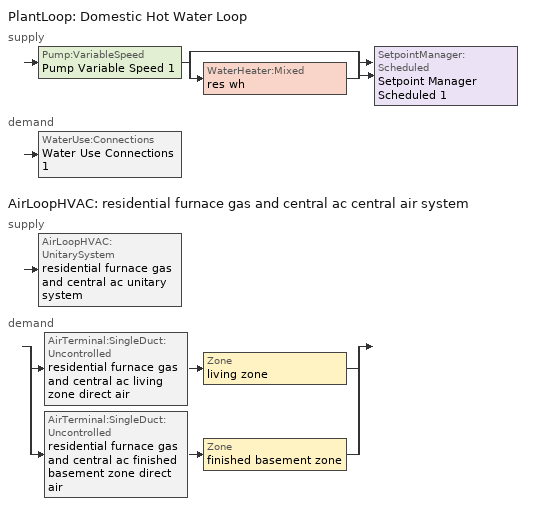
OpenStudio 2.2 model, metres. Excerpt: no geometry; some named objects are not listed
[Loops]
PlantLoop 'Domestic Hot Water Loop'
 supply: Pump:VariableSpeed 'Pump Variable Speed 1' > split
  | bypass
  | WaterHeater:Mixed 'res wh'
  join > SetpointManager:Scheduled 'Setpoint Manager Scheduled 1'
 demand: WaterUse:Connections 'Water Use Connections 1'
AirLoopHVAC 'residential furnace gas and central ac central air system'
 supply: AirLoopHVAC:UnitarySystem 'residential furnace gas and central ac unitary system'
 demand: split
  | AirTerminal:SingleDuct:Uncontrolled 'residential furnace gas and central ac living zone direct air' > Zone 'living zone'
  | AirTerminal:SingleDuct:Uncontrolled 'residential furnace gas and central ac finished basement zone direct air' > Zone 'finished basement zone'
[Sizing:Zone] Zone Cooling Design Supply Air Temperature Input Method=SupplyAirTemperature; Zone Cooling Design Supply Air Temperature {C}=14; Zone Cooling Design Supply Air Temperature Difference {deltaC}=11.11; Zone Heating Design Supply Air Temperature Input Method=SupplyAirTemperature; Zone Heating Design Supply Air Temperature {C}=40; Zone Heating Design Supply Air Temperature Difference {deltaC}=11.11; Zone Cooling Design Supply Air Humidity Ratio {kg-H2O/kg-air}=0.0085; Zone Heating Design Supply Air Humidity Ratio {kg-H2O/kg-air}=0.008; Cooling Design Air Flow Method=DesignDay; Heating Design Air Flow Method=DesignDay; Account for Dedicated Outdoor Air System=No; Dedicated Outdoor Air System Control Strategy=NeutralSupplyAir; Dedicated Outdoor Air Low Setpoint Temperature for Design {C}=autosize; Dedicated Outdoor Air High Setpoint Temperature for Design {C}=autosize
unfinished attic zone; living zone; finished basement zone; res ds_u 1 ret air zone
[Zone equipment]
living zone: residential furnace gas and central ac living zone direct air
finished basement zone: residential furnace gas and central ac finished basement zone direct air
[PlantLoop]
Domestic Hot Water Loop: Glycol Concentration=0; Maximum Loop Flow Rate {m3/s}=0.01; Plant Loop Volume {m3}=0.003; Load Distribution Scheme=Optimal
[Sizing:Plant]
Domestic Hot Water Loop: Loop Type=Heating; Design Loop Exit Temperature {C}=52.6667; Loop Design Temperature Difference {deltaC}=5.55556; Sizing Option=NonCoincident; Zone Timesteps in Averaging Window=1; Coincident Sizing Factor Mode=None
[Pump:VariableSpeed]
Pump Variable Speed 1: Rated Flow Rate {m3/s}=0.01; Rated Pump Head {Pa}=1; Rated Power Consumption {W}=0; Motor Efficiency=1; Fraction of Motor Inefficiencies to Fluid Stream=0; Coefficient 1 of the Part Load Performance Curve=0; Coefficient 2 of the Part Load Performance Curve=1; Coefficient 3 of the Part Load Performance Curve=0; Coefficient 4 of the Part Load Performance Curve=0; Pump Control Type=Intermittent
[SetpointManager:Scheduled]
Setpoint Manager Scheduled 1: Control Variable=Temperature; Schedule=dhw temp
[WaterHeater:Mixed]
res wh: Tank Volume {m3}=0.27255; Setpoint Temperature Schedule=WH Setpoint Temp; Deadband Temperature Difference {deltaC}=2; Maximum Temperature Limit {C}=99; Heater Control Type=Cycle; Heater Maximum Capacity {W}=4499.81; Heater Minimum Capacity {W}=0; Heater Fuel Type=Electricity; Heater Thermal Efficiency=1; Off Cycle Parasitic Fuel Consumption Rate {W}=0; Off Cycle Parasitic Fuel Type=Electricity; Off Cycle Parasitic Heat Fraction to Tank=0; On Cycle Parasitic Fuel Consumption Rate {W}=0; On Cycle Parasitic Fuel Type=Electricity; On Cycle Parasitic Heat Fraction to Tank=0; Ambient Temperature Indicator=ThermalZone; Ambient Temperature Thermal Zone=finished basement zone; Off Cycle Loss Coefficient to Ambient Temperature {W/K}=0.704265; Off Cycle Loss Fraction to Thermal Zone=1; On Cycle Loss Coefficient to Ambient Temperature {W/K}=0.704265; On Cycle Loss Fraction to Thermal Zone=1; Use Side Effectiveness=1; Source Side Effectiveness=1; Use Side Design Flow Rate {m3/s}=autosize; Source Side Design Flow Rate {m3/s}=autosize; Indirect Water Heating Recovery Time {hr}=1.5
[Coil:Cooling:DX:MultiSpeed]
residential central ac cooling coil: Availability Schedule=residential cooling season; Condenser Type=AirCooled; Apply Part Load Fraction to Speeds Greater than 1=No; Apply Latent Degradation to Speeds Greater than 1=No; Crankcase Heater Capacity {W}=0; Maximum Outdoor Dry-Bulb Temperature for Crankcase Heater Operation {C}=12.7778; Basin Heater Capacity {W/K}=0; Basin Heater Setpoint Temperature {C}=2; Fuel Type=Electricity; Stage 3=Coil Cooling DX Multi Speed Stage Data 3; Stage 4=Coil Cooling DX Multi Speed Stage Data 4
[Coil:Cooling:DX:MultiSpeed:StageData] Rated Evaporator Fan Power Per Volume Flow Rate {W/(m3/s)}=773.3; Nominal Time for Condensate Removal to Begin {s}=1000; Ratio of Initial Moisture Evaporation Rate and Steady State Latent Capacity=1.5; Maximum Cycling Rate {cycles/hr}=3; Latent Capacity Time Constant {s}=45; Rated Waste Heat Fraction of Power Input=0.2; Waste Heat Function of Temperature Curve=ConstantBiquadratic; Evaporative Condenser Effectiveness=0.9; Evaporative Condenser Air Flow Rate {m3/s}=autosize; Rated Evaporative Condenser Pump Power Consumption {W}=autosize
Name | Gross Rated Total Cooling Capacity {W} | Gross Rated Sensible Heat Ratio | Gross Rated Cooling COP {W/W} | Rated Air Flow Rate {m3/s} | Total Cooling Capacity Function of Temperature Curve | Total Cooling Capacity Function of Flow Fraction Curve | Energy Input Ratio Function of Temperature Curve | Energy Input Ratio Function of Flow Fraction Curve | Part Load Fraction Correlation Curve
Coil Cooling DX Multi Speed Stage Data 3 | 10128.5 | 0.714817 | 4.27165 | 0.576667 | Cool-Cap-fT1 | Cool-Cap-fFF1 | Cool-EIR-fT1 | Cool-EIR-fFF1 | Cool-PLF-fPLR1
Coil Cooling DX Multi Speed Stage Data 4 | 14067.4 | 0.733765 | 3.96731 | 0.670543 | Cool-Cap-fT2 | Cool-Cap-fFF2 | Cool-EIR-fT2 | Cool-EIR-fFF2 | Cool-PLF-fPLR2
[UnitarySystemPerformance:Multispeed]
Unitary System Performance Multispeed 2: Single Mode Operation=No; Heating Speed Supply Air Flow Ratio 1=autosize; Cooling Speed Supply Air Flow Ratio 1=0.86; Heating Speed Supply Air Flow Ratio 2=autosize; Cooling Speed Supply Air Flow Ratio 2=1
[Coil:Heating:Gas]
residential furnace gas heating coil: Availability Schedule=residential heating season; Gas Burner Efficiency=0.92; Nominal Capacity {W}=18756.5; Parasitic Electric Load {W}=0; Parasitic Gas Load {W}=0; Fuel Type=NaturalGas
[Fan:OnOff]
residential furnace gas and central ac supply fan: Availability Schedule=Always On Discrete; Fan Efficiency=0.117562; Pressure Rise {Pa}=124.55; Maximum Flow Rate {m3/s}=0.666913; Motor Efficiency=1; Motor In Airstream Fraction=1; Fan Power Ratio Function of Speed Ratio Curve=Fan On Off Power Curve; Fan Efficiency Ratio Function of Speed Ratio Curve=Fan On Off Efficiency Curve
[AirLoopHVAC:UnitarySystem]
residential furnace gas and central ac unitary system: Control Type=Load; Controlling Zone or Thermostat Location=living zone; Dehumidification Control Type=None; Availability Schedule=Always On Discrete; Supply Fan=residential furnace gas and central ac supply fan; Fan Placement=BlowThrough; Supply Air Fan Operating Mode Schedule=Always Off Discrete; Heating Coil=residential furnace gas heating coil; DX Heating Coil Sizing Ratio=1; Cooling Coil=residential central ac cooling coil; Use DOAS DX Cooling Coil=No; DOAS DX Cooling Coil Leaving Minimum Air Temperature {C}=2; Latent Load Control=SensibleOnlyLoadControl; Supply Air Flow Rate Method During Cooling Operation=SupplyAirFlowRate; Supply Air Flow Rate During Cooling Operation {m3/s}=0.336182; Supply Air Flow Rate Method During Heating Operation=SupplyAirFlowRate; Supply Air Flow Rate During Heating Operation {m3/s}=0.666908; Supply Air Flow Rate When No Cooling or Heating is Required {m3/s}=0; Maximum Supply Air Temperature {C}=48.8889; Maximum Outdoor Dry-Bulb Temperature for Supplemental Heater Operation {C}=21; Maximum Cycling Rate {cycles/hr}=2.5; Heat Pump Time Constant {s}=60; Fraction of On-Cycle Power Use=0.01; Heat Pump Fan Delay Time {s}=60; Ancilliary On-Cycle Electric Power {W}=0; Ancilliary Off-Cycle Electric Power {W}=0; Design Specification Multispeed Object=Unitary System Performance Multispeed 2
[AirLoopHVAC]
residential furnace gas and central ac central air system: Availability Schedule=Always On Discrete; Design Supply Air Flow Rate {m3/s}=0.666908
[Sizing:System]
residential furnace gas and central ac central air system: Type of Load to Size On=Sensible; Design Outdoor Air Flow Rate {m3/s}=Autosize; Minimum System Air Flow Ratio=0.3; Preheat Design Temperature {C}=7; Preheat Design Humidity Ratio {kg-H2O/kg-Air}=0.008; Precool Design Temperature {C}=12.8; Precool Design Humidity Ratio {kg-H2O/kg-Air}=0.008; Central Cooling Design Supply Air Temperature {C}=12.8; Central Heating Design Supply Air Temperature {C}=16.7; Sizing Option=NonCoincident; 100% Outdoor Air in Cooling=Yes; 100% Outdoor Air in Heating=Yes; Central Cooling Design Supply Air Humidity Ratio {kg-H2O/kg-Air}=0.0085; Central Heating Design Supply Air Humidity Ratio {kg-H2O/kg-Air}=0.008; Cooling Design Air Flow Method=DesignDay; Cooling Design Air Flow Rate {m3/s}=0; Heating Design Air Flow Method=DesignDay; Heating Design Air Flow Rate {m3/s}=0; System Outdoor Air Method=ZoneSum; Zone Maximum Outdoor Air Fraction=1; Cooling Supply Air Flow Rate Per Floor Area {m3/s-m2}=0.00996765; Cooling Fraction of Autosized Cooling Supply Air Flow Rate=1; Cooling Supply Air Flow Rate Per Unit Cooling Capacity {m3/s-W}=3.94755e-05; Heating Supply Air Flow Rate Per Floor Area {m3/s-m2}=0.00996765; Heating Fraction of Autosized Heating Supply Air Flow Rate=1; Heating Fraction of Autosized Cooling Supply Air Flow Rate=1; Heating Supply Air Flow Rate Per Unit Heating Capacity {m3/s-W}=3.15882e-05; Cooling Design Capacity Method=CoolingDesignCapacity; Cooling Design Capacity {W}=autosize; Cooling Design Capacity Per Floor Area {W/m2}=234.7; Fraction of Autosized Cooling Design Capacity=1; Heating Design Capacity Method=HeatingDesignCapacity; Heating Design Capacity {W}=autosize; Heating Design Capacity Per Floor Area {W/m2}=157; Fraction of Autosized Heating Design Capacity=1; Central Cooling Capacity Control Method=OnOff
[AirTerminal:SingleDuct:Uncontrolled] Availability Schedule=Always On Discrete
Name | Maximum Air Flow Rate {m3/s}
residential furnace gas and central ac living zone direct air | 0.624938
residential furnace gas and central ac finished basement zone direct air | 0.0419697
[ElectricEquipment:Definition] Design Level Calculation Method=EquipmentLevel
Name | Design Level {W} | Fraction Latent | Fraction Radiant | Fraction Lost
residential clothes washer | 7634.91 | 0 | 0.48 | 0.2
residential dishwasher | 8535.51 | 0.15 | 0.36 | 0.25
res infil_u 1 house exh fan load equip; res infil_u 1 range hood fan load equip; res infil_u 1 bath exh fan load equip | 0 | 0 | 0 | 1
[EnergyManagementSystem:Sensor]
Name | Output Variable or Output Meter Index Key | Output Variable or Output Meter
residential_ceiling_fan_sched_val_sensor | residential ceiling fan schedule | Schedule Value
residential_ceiling_fan_tin_sensor; res_af_u_1_tin_s | living zone | Zone Mean Air Temperature
res_af_u_1_tt_s | living zone | Zone Outdoor Air Drybulb Temperature
res_nv_u_1_pb_s |  | Site Outdoor Air Barometric Pressure
res_nv_u_1_phiin_s | living zone | Zone Air Relative Humidity
res_nv_u_1_wt_s |  | Site Outdoor Air Humidity Ratio
res_af_u_1_vw_s |  | Site Wind Speed
res_infil_u_1_wh_sch_s | Always On Discrete | Schedule Value
res_infil_u_1_range_sch_s | res infil_u 1 range hood schedule | Schedule Value
res_infil_u_1_bath_sch_s | res infil_u 1 bath exhaust schedule | Schedule Value
res_infil_u_1_clothes_dryer_sch_s | res infil_u 1 clothes dryer exhaust schedule | Schedule Value
res_nv_u_1_nva_s | res nv_u 1 avail schedule | Schedule Value
res_nv_u_1_sp_s | res nv_u 1 temp schedule | Schedule Value
res_ds_u_1_ah_mfr_s | Node 17 | System Node Mass Flow Rate
res_ds_u_1_fan_rtf_s | residential furnace gas and central ac supply fan | Fan Runtime Fraction
res_ds_u_1_ah_vfr_s | Node 17 | System Node Current Density Volume Flow Rate
res_ds_u_1_ah_tt_s | Node 17 | System Node Temperature
res_ds_u_1_ret_air_t_s | Node 20 | System Node Temperature
res_ds_u_1_ah_wt_s | Node 17 | System Node Humidity Ratio
res_ds_u_1_ret_air_w_s | Node 20 | System Node Humidity Ratio
res_ds_u_1_ah_t_s | finished basement zone | Zone Air Temperature
res_ds_u_1_ah_w_s | finished basement zone | Zone Mean Air Humidity Ratio
[EnergyManagementSystem:Actuator]
Name | Actuated Component | Actuated Component Type | Actuated Component Control Type
residential_ceiling_fan_sched_override | residential ceiling fan master | Schedule:Constant | Schedule Value
res_infil_u_1_flow_act | res infil_u 1 flow | Zone Infiltration | Air Exchange Flow Rate
res_nv_u_1_flow_act | res nv_u 1 flow | Zone Infiltration | Air Exchange Flow Rate
res_infil_u_1_house_exh_fan_load_equip_act | res infil_u 1 house exh fan load equip | ElectricEquipment | Electric Power Level
res_infil_u_1_range_hood_fan_load_equip_act | res infil_u 1 range hood fan load equip | ElectricEquipment | Electric Power Level
res_infil_u_1_bath_exh_fan_load_equip_act | res infil_u 1 bath exh fan load equip | ElectricEquipment | Electric Power Level
res_ds_u_1_sup_s_lk_to_lv_equip_act | res_ds_u_1_sup_s_lk_to_lv equip | OtherEquipment | Power Level
res_ds_u_1_sup_lat_lk_to_lv_equip_act | res_ds_u_1_sup_lat_lk_to_lv equip | OtherEquipment | Power Level
res_ds_u_1_sup_d_cn_to_lv_equip_act | res_ds_u_1_sup_d_cn_to_lv equip | OtherEquipment | Power Level
res_ds_u_1_sup_d_cn_to_ah_equip_act | res_ds_u_1_sup_d_cn_to_ah equip | OtherEquipment | Power Level
res_ds_u_1_ret_d_cn_to_pl_equip_act | res_ds_u_1_ret_d_cn_to_pl equip | OtherEquipment | Power Level
res_ds_u_1_ret_d_cn_to_ah_equip_act | res_ds_u_1_ret_d_cn_to_ah equip | OtherEquipment | Power Level
res_ds_u_1_sup_s_lk_to_ah_equip_act | res_ds_u_1_sup_s_lk_to_ah equip | OtherEquipment | Power Level
res_ds_u_1_sup_lat_lk_to_ah_equip_act | res_ds_u_1_sup_lat_lk_to_ah equip | OtherEquipment | Power Level
res_ds_u_1_ret_s_lk_equip_act | res_ds_u_1_ret_s_lk equip | OtherEquipment | Power Level
res_ds_u_1_ret_lat_lk_equip_act | res_ds_u_1_ret_lat_lk equip | OtherEquipment | Power Level
res_ds_u_1_ah_to_liv_mix_act | res_ds_u_1_ah_to_liv mix | ZoneMixing | Air Exchange Flow Rate
res_ds_u_1_liv_to_ah_mix_act | res_ds_u_1_liv_to_ah mix | ZoneMixing | Air Exchange Flow Rate
[EnergyManagementSystem:Program]
residential_ceiling_fan_schedule_program: If residential_ceiling_fan_sched_val_sensor == 0; Set residential_ceiling_fan_sched_override = 0; ElseIf residential_ceiling_fan_tin_sensor < 25.5; Set residential_ceiling_fan_sched_override = 0; Else; Set residential_ceiling_fan_sched_override = 1; EndIf
res_infil_u_1_program: Set p_m = 0.14; Set p_s = 0.22; Set s_m = 270; Set s_s = 370; Set z_m = 9.99744; Set z_s = 5.499999999999999; Set f_t = (((s_m/z_m)^p_m)*((z_s/s_s)^p_s)); Set u_1_VwindL = (f_t*res_af_u_1_vw_s); Set Tdiff = res_af_u_1_tin_s-res_af_u_1_tt_s; Set dT = @Abs Tdiff; Set c = 0.0; Set Cs = 0.0812; Set Cw = 0.1406; Set n = 0.67; Set sft = (f_t*0.9); Set temp1 = ((c*Cw)*((sft*res_af_u_1_vw_s)^(2*n)))^2; Set Qn = (((c*Cs*(dT^n))^2)+temp1)^0.5; Set Tdiff = res_af_u_1_tin_s-res_af_u_1_tt_s; Set dT = @Abs Tdiff; Set QWHV = res_infil_u_1_wh_sch_s*0.0; Set Qrange = res_infil_u_1_range_sch_s*0.0472; Set Qdryer = res_infil_u_1_clothes_dryer_sch_s*0.0; Set Qbath = res_infil_u_1_bath_sch_s*0.0944; Set QhpwhOut = 0; Set QhpwhIn = 0; Set QductsOut = res_ds_u_1_lk_exh_fan_equiv; Set QductsIn = res_ds_u_1_lk_sup_fan_equiv; Set Qout = Qrange+Qbath+Qdryer+QhpwhOut+QductsOut; Set Qin = QWHV+QhpwhIn+QductsIn; Set Qu = @Abs (Qout- Qin); Set Qb = (@Min Qout Qin); Set faneff_wh = 1; Set res_infil_u_1_house_exh_fan_load_equip_act = (QWHV*300)/faneff_wh; Set faneff_sp = 0.4719474432000001; Set res_infil_u_1_range_hood_fan_load_equip_act = (Qrange*300)/faneff_sp; Set res_infil_u_1_bath_exh_fan_load_equip_act = (Qbath*300)/faneff_sp; Set Q_acctd_for_elsewhere = QhpwhOut+QhpwhIn+QductsOut+QductsIn; Set res_infil_u_1_flow_act = (((Qu^2)+(Qn^2))^0.5)-Q_acctd_for_elsewhere; Set res_infil_u_1_flow_act = (@Max res_infil_u_1_flow_act 0)
res_nv_u_1_program: Set Tdiff = res_af_u_1_tin_s-res_af_u_1_tt_s; Set dT = (@Abs Tdiff); Set pt = (@RhFnTdbWPb res_af_u_1_tt_s res_nv_u_1_wt_s res_nv_u_1_pb_s); Set NVA = 22073.762304000003; Set Cs = 0.00020216786475573716; Set Cw = 0.0002996601940371192; Set MNV = 1.5731581440000002e-07; Set MHR = 0.0115; Set MRH = 0.7; Set temp1 = (res_nv_u_1_nva_s*NVA); Set SGNV = temp1*((((Cs*dT)+(Cw*(res_af_u_1_vw_s^2)))^0.5)/1000); If (res_nv_u_1_wt_s<MHR) && (pt<MRH) && (res_af_u_1_tin_s>res_nv_u_1_sp_s); Set temp2 = (res_af_u_1_tin_s-res_nv_u_1_sp_s); Set NVadj1 = temp2/(res_af_u_1_tin_s-res_af_u_1_tt_s); Set NVadj2 = (@Min NVadj1 1); Set NVadj3 = (@Max NVadj2 0); Set NVadj = SGNV*NVadj3; Set res_nv_u_1_flow_act = (@Min NVadj MNV); Else; Set res_nv_u_1_flow_act = 0; EndIf
res_ds_u_1_program: Set res_ds_u_1_ah_mfr = res_ds_u_1_ah_mfr_s; Set res_ds_u_1_fan_rtf = res_ds_u_1_fan_rtf_s; Set res_ds_u_1_ah_vfr = res_ds_u_1_ah_vfr_s; Set res_ds_u_1_ah_tt = res_ds_u_1_ah_tt_s; Set res_ds_u_1_ah_wt = res_ds_u_1_ah_wt_s; Set res_ds_u_1_ret_air_t = res_ds_u_1_ret_air_t_s; Set res_ds_u_1_ret_air_w = res_ds_u_1_ret_air_w_s; Set res_ds_u_1_ah_t = res_ds_u_1_ah_t_s; Set res_ds_u_1_ah_w = res_ds_u_1_ah_w_s; Run res_ds_u_1_lk_subrout; Set res_ds_u_1_sup_s_lk_to_lv_equip_act = res_ds_u_1_sup_s_lk_to_lv; Set res_ds_u_1_sup_lat_lk_to_lv_equip_act = res_ds_u_1_sup_lat_lk_to_lv; Set res_ds_u_1_sup_d_cn_to_lv_equip_act = res_ds_u_1_sup_d_cn_to_lv; Set res_ds_u_1_sup_d_cn_to_ah_equip_act = res_ds_u_1_sup_d_cn_to_ah; Set res_ds_u_1_sup_s_lk_to_ah_equip_act = res_ds_u_1_sup_s_lk_to_ah; Set res_ds_u_1_sup_lat_lk_to_ah_equip_act = res_ds_u_1_sup_lat_lk_to_ah; Set res_ds_u_1_ret_s_lk_equip_act = res_ds_u_1_ret_s_lk; Set res_ds_u_1_ret_lat_lk_equip_act = res_ds_u_1_ret_lat_lk; Set res_ds_u_1_ret_d_cn_to_pl_equip_act = res_ds_u_1_ret_d_cn_to_pl; Set res_ds_u_1_ret_d_cn_to_ah_equip_act = res_ds_u_1_ret_d_cn_to_ah; Set res_ds_u_1_ah_to_liv_mix_act = res_ds_u_1_ah_to_liv; Set res_ds_u_1_liv_to_ah_mix_act = res_ds_u_1_liv_to_ah
[EnergyManagementSystem:ProgramCallingManager]
residential ceiling fan program calling manager: BeginTimestepBeforePredictor; residential_ceiling_fan_schedule_program
res af_u 1 program calling manager: BeginTimestepBeforePredictor; res_infil_u_1_program; res_nv_u_1_program
res ds_u 1 program calling manager: EndOfSystemTimestepAfterHVACReporting; res_ds_u_1_program
[WaterUse:Connections]
Water Use Connections 1: Water Use Equipment Name 1=residential clothes washer; Water Use Equipment Name 2=residential dishwasher
[WaterUse:Equipment:Definition]
Name | Peak Flow Rate {m3/s} | Target Temperature Schedule
residential clothes washer | 0.000682285 | residential clothes washer temperature schedule
residential dishwasher | 6.50929e-05 | residential dishwasher temperature schedule
[EnergyManagementSystem:OutputVariable]
res infil_u 1 loc w spd: EMS Variable=u_1_VwindL; Type of Data in Variable=Averaged; Update Frequency=ZoneTimestep; EMS Program or Subroutine=res_infil_u_1_program; Units=m/s
[AirLoopHVAC:ReturnPlenum]
Air Loop HVAC Return Plenum 1: ThermalZone=res ds_u 1 ret air zone
[OtherEquipment:Definition] Design Level Calculation Method=EquipmentLevel; Design Level {W}=0
res_ds_u_1_sup_s_lk_to_lv equip; res_ds_u_1_sup_lat_lk_to_lv equip; res_ds_u_1_sup_d_cn_to_lv equip; res_ds_u_1_sup_d_cn_to_ah equip; res_ds_u_1_ret_d_cn_to_pl equip; res_ds_u_1_ret_d_cn_to_ah equip; res_ds_u_1_sup_s_lk_to_ah equip; res_ds_u_1_sup_lat_lk_to_ah equip; res_ds_u_1_ret_s_lk equip; res_ds_u_1_ret_lat_lk equip
[EnergyManagementSystem:Subroutine]
res_ds_u_1_lk_subrout: Set f_sup = 0.13696338696303695; Set f_ret = 0.10009990009990012; Set f_OA = 1.0e-06; Set oafrate = f_OA * res_ds_u_1_ah_vfr_s; Set suplkfrate = f_sup * res_ds_u_1_ah_vfr_s; Set retlkfrate = f_ret * res_ds_u_1_ah_vfr_s; Set res_ds_u_1_ah_to_liv = (@Abs (suplkfrate-retlkfrate-oafrate)); Set res_ds_u_1_liv_to_ah = 0; Set res_ds_u_1_lk_sup_fan_equiv = 0; Set res_ds_u_1_lk_exh_fan_equiv = oafrate; If res_ds_u_1_ah_mfr_s>0; Set h_SA = (@HFnTdbW res_ds_u_1_ah_tt_s res_ds_u_1_ah_wt_s); Set h_AHZone = (@HFnTdbW res_ds_u_1_ah_t_s res_ds_u_1_ah_w_s); Set h_RA = (@HFnTdbW res_ds_u_1_ret_air_t_s res_ds_u_1_ret_air_w_s); Set h_fg = (@HfgAirFnWTdb res_ds_u_1_ah_wt_s res_ds_u_1_ah_tt_s); Set SALeakageQtot = f_sup * res_ds_u_1_ah_mfr_s*(h_RA - h_SA); Set temp1 = h_fg*(res_ds_u_1_ret_air_w_s-res_ds_u_1_ah_wt_s); Set res_ds_u_1_sup_lat_lk_to_lv = f_sup*res_ds_u_1_ah_mfr_s*temp1; Set res_ds_u_1_sup_s_lk_to_lv = SALeakageQtot-res_ds_u_1_sup_lat_lk_to_lv; Set eTm = (res_ds_u_1_fan_rtf_s/(res_ds_u_1_ah_mfr_s*1006.0))*106.882; Set eTm = 0-eTm; If eTm<-1000; Set tsup = res_ds_u_1_ah_t_s; Else; Set temp4 = res_ds_u_1_ah_t_s; Set tsup = temp4+((res_ds_u_1_ah_tt_s-res_ds_u_1_ah_t_s)*(@Exp eTm)); EndIf; Set temp5 = tsup-res_ds_u_1_ah_tt_s; Set res_ds_u_1_sup_d_cn_to_lv = res_ds_u_1_ah_mfr_s*1006.0*temp5; Set res_ds_u_1_sup_d_cn_to_ah = 0-res_ds_u_1_sup_d_cn_to_lv; Set eTm = (res_ds_u_1_fan_rtf_s/(res_ds_u_1_ah_mfr_s*1006.0))*30.393; Set eTm = 0-eTm; If eTm<-1000; Set tret = res_ds_u_1_ah_t_s; Else; Set temp6 = res_ds_u_1_ah_t_s; Set tret = temp6+((res_ds_u_1_ret_air_t_s-res_ds_u_1_ah_t_s)*(@Exp eTm)); EndIf; Set temp7 = tret-res_ds_u_1_ret_air_t_s; Set res_ds_u_1_ret_d_cn_to_pl = res_ds_u_1_ah_mfr_s*1006.0*temp7; Set res_ds_u_1_ret_d_cn_to_ah = 0-res_ds_u_1_ret_d_cn_to_pl; Set res_ds_u_1_ret_lat_lk = 0; Set temp2 = (res_ds_u_1_ah_t_s-res_ds_u_1_ret_air_t_s); Set res_ds_u_1_ret_s_lk = f_ret*res_ds_u_1_ah_mfr_s*1006.0*temp2; Set QtotLeakToAHZn = f_sup*res_ds_u_1_ah_mfr_s*(h_SA-h_AHZone); Set temp3 = (res_ds_u_1_ah_wt_s-res_ds_u_1_ah_w_s); Set res_ds_u_1_sup_lat_lk_to_ah = f_sup*res_ds_u_1_ah_mfr_s*h_fg*temp3; Set res_ds_u_1_sup_s_lk_to_ah = QtotLeakToAHZn-res_ds_u_1_sup_lat_lk_to_ah; Else; Set res_ds_u_1_sup_lat_lk_to_lv = 0; Set res_ds_u_1_sup_s_lk_to_lv = 0; Set res_ds_u_1_sup_d_cn_to_lv = 0; Set res_ds_u_1_sup_d_cn_to_ah = 0; Set res_ds_u_1_ret_d_cn_to_pl = 0; Set res_ds_u_1_ret_d_cn_to_ah = 0; Set res_ds_u_1_ret_lat_lk = 0; Set res_ds_u_1_ret_s_lk = 0; Set res_ds_u_1_sup_lat_lk_to_ah = 0; Set res_ds_u_1_sup_s_lk_to_ah = 0; EndIf
[Schedule:Ruleset]
Name | Default Day Schedule
residential heating season | Schedule Day 7
residential cooling season | Schedule Day 10
residential ceiling fan schedule | Schedule Day 11
res infil_u 1 bath exhaust schedule | Schedule Day 17
res infil_u 1 clothes dryer exhaust schedule | Schedule Day 18
res infil_u 1 range hood schedule | Schedule Day 19
res nv_u 1 temp schedule | Schedule Day 22
res nv_u 1 avail schedule | Schedule Day 23
[Schedule:Day]
Schedule Day 7; Schedule Day 10; Schedule Day 11; Schedule Day 17; Schedule Day 18; Schedule Day 19; Schedule Day 22; Schedule Day 23: 24, 0, 0
residential heating season allday1; residential heating season allday2; residential heating season allday3; residential heating season allday4; residential heating season allday5; residential heating season allday6; residential heating season allday10; residential heating season allday11; residential heating season allday12; residential cooling season allday5; residential cooling season allday6; residential cooling season allday7; residential cooling season allday8; residential cooling season allday9; residential cooling season allday10; residential ceiling fan schedule allday1; residential ceiling fan schedule allday2; residential ceiling fan schedule allday3; residential ceiling fan schedule allday4; residential ceiling fan schedule allday5; residential ceiling fan schedule allday6; residential ceiling fan schedule allday7; residential ceiling fan schedule allday8; residential ceiling fan schedule allday9; residential ceiling fan schedule allday10; residential ceiling fan schedule allday11; residential ceiling fan schedule allday12; res nv_u 1 availability schedule allday1 on; res nv_u 1 availability schedule allday1 on 1; res nv_u 1 availability schedule allday1 on 2; res nv_u 1 availability schedule allday1 on 3; res nv_u 1 availability schedule allday1 on 4; res nv_u 1 availability schedule allday1 on 5; res nv_u 1 availability schedule allday1 on 6; res nv_u 1 availability schedule allday1 on 7; res nv_u 1 availability schedule allday1 on 8; res nv_u 1 availability schedule allday1 on 9; res nv_u 1 availability schedule allday1 on 10; res nv_u 1 availability schedule allday1 on 11: 1, 0, 1, 2, 0, 1, 3, 0, 1, 4, 0, 1, 5, 0, 1, 6, 0, 1, 7, 0, 1, 8, 0, 1, 9, 0, 1, 10, 0, 1, 11, 0, 1, 12, 0, 1, 13, 0, 1, 14, 0, 1, 15, 0, 1, 16, 0, 1, 17, 0, 1, 18, 0, 1, 19, 0, 1, 20, 0, 1, 21, 0, 1, 22, 0, 1, 23, 0, 1, 24, 0, 1
residential heating season allday7; residential heating season allday8; residential heating season allday9; residential cooling season allday1; residential cooling season allday2; residential cooling season allday3; residential cooling season allday4; residential cooling season allday11; residential cooling season allday12: 1, 0, 0, 2, 0, 0, 3, 0, 0, 4, 0, 0, 5, 0, 0, 6, 0, 0, 7, 0, 0, 8, 0, 0, 9, 0, 0, 10, 0, 0, 11, 0, 0, 12, 0, 0, 13, 0, 0, 14, 0, 0, 15, 0, 0, 16, 0, 0, 17, 0, 0, 18, 0, 0, 19, 0, 0, 20, 0, 0, 21, 0, 0, 22, 0, 0, 23, 0, 0, 24, 0, 0
res infil_u 1 bath exhaust schedule allday1; res infil_u 1 bath exhaust schedule allday2; res infil_u 1 bath exhaust schedule allday3; res infil_u 1 bath exhaust schedule allday4; res infil_u 1 bath exhaust schedule allday5; res infil_u 1 bath exhaust schedule allday6; res infil_u 1 bath exhaust schedule allday7; res infil_u 1 bath exhaust schedule allday8; res infil_u 1 bath exhaust schedule allday9; res infil_u 1 bath exhaust schedule allday10; res infil_u 1 bath exhaust schedule allday11; res infil_u 1 bath exhaust schedule allday12: 1, 0, 0, 2, 0, 0, 3, 0, 0, 4, 0, 0, 5, 0, 0, 6, 0, 0, 7, 0, 1, 8, 0, 0, 9, 0, 0, 10, 0, 0, 11, 0, 0, 12, 0, 0, 13, 0, 0, 14, 0, 0, 15, 0, 0, 16, 0, 0, 17, 0, 0, 18, 0, 0, 19, 0, 0, 20, 0, 0, 21, 0, 0, 22, 0, 0, 23, 0, 0, 24, 0, 0
res infil_u 1 clothes dryer exhaust schedule allday1; res infil_u 1 clothes dryer exhaust schedule allday2; res infil_u 1 clothes dryer exhaust schedule allday3; res infil_u 1 clothes dryer exhaust schedule allday4; res infil_u 1 clothes dryer exhaust schedule allday5; res infil_u 1 clothes dryer exhaust schedule allday6; res infil_u 1 clothes dryer exhaust schedule allday7; res infil_u 1 clothes dryer exhaust schedule allday8; res infil_u 1 clothes dryer exhaust schedule allday9; res infil_u 1 clothes dryer exhaust schedule allday10; res infil_u 1 clothes dryer exhaust schedule allday11; res infil_u 1 clothes dryer exhaust schedule allday12: 1, 0, 0, 2, 0, 0, 3, 0, 0, 4, 0, 0, 5, 0, 0, 6, 0, 0, 7, 0, 0, 8, 0, 0, 9, 0, 0, 10, 0, 0, 11, 0, 1, 12, 0, 0, 13, 0, 0, 14, 0, 0, 15, 0, 0, 16, 0, 0, 17, 0, 0, 18, 0, 0, 19, 0, 0, 20, 0, 0, 21, 0, 0, 22, 0, 0, 23, 0, 0, 24, 0, 0
res infil_u 1 range hood schedule allday1; res infil_u 1 range hood schedule allday2; res infil_u 1 range hood schedule allday3; res infil_u 1 range hood schedule allday4; res infil_u 1 range hood schedule allday5; res infil_u 1 range hood schedule allday6; res infil_u 1 range hood schedule allday7; res infil_u 1 range hood schedule allday8; res infil_u 1 range hood schedule allday9; res infil_u 1 range hood schedule allday10; res infil_u 1 range hood schedule allday11; res infil_u 1 range hood schedule allday12: 1, 0, 0, 2, 0, 0, 3, 0, 0, 4, 0, 0, 5, 0, 0, 6, 0, 0, 7, 0, 0, 8, 0, 0, 9, 0, 0, 10, 0, 0, 11, 0, 0, 12, 0, 0, 13, 0, 0, 14, 0, 0, 15, 0, 0, 16, 0, 0, 17, 0, 0, 18, 0, 1, 19, 0, 0, 20, 0, 0, 21, 0, 0, 22, 0, 0, 23, 0, 0, 24, 0, 0
res nv_u 1 temp schedule allday1; res nv_u 1 temp schedule allday2; res nv_u 1 temp schedule allday3; res nv_u 1 temp schedule allday4; res nv_u 1 temp schedule allday11; res nv_u 1 temp schedule allday12: 1, 0, 25, 2, 0, 25, 3, 0, 25, 4, 0, 25, 5, 0, 25, 6, 0, 25, 7, 0, 25, 8, 0, 25, 9, 0, 25, 10, 0, 25, 11, 0, 25, 12, 0, 25, 13, 0, 25, 14, 0, 25, 15, 0, 25, 16, 0, 25, 17, 0, 25, 18, 0, 25, 19, 0, 25, 20, 0, 25, 21, 0, 25, 22, 0, 25, 23, 0, 25, 24, 0, 25
res nv_u 1 temp schedule allday5; res nv_u 1 temp schedule allday6; res nv_u 1 temp schedule allday7; res nv_u 1 temp schedule allday8; res nv_u 1 temp schedule allday9; res nv_u 1 temp schedule allday10: 1, 0, 20.5556, 2, 0, 20.5556, 3, 0, 20.5556, 4, 0, 20.5556, 5, 0, 20.5556, 6, 0, 20.5556, 7, 0, 20.5556, 8, 0, 20.5556, 9, 0, 20.5556, 10, 0, 20.5556, 11, 0, 20.5556, 12, 0, 20.5556, 13, 0, 20.5556, 14, 0, 20.5556, 15, 0, 20.5556, 16, 0, 20.5556, 17, 0, 20.5556, 18, 0, 20.5556, 19, 0, 20.5556, 20, 0, 20.5556, 21, 0, 20.5556, 22, 0, 20.5556, 23, 0, 20.5556, 24, 0, 20.5556
[Schedule:Rule] Apply Sunday=Yes; Apply Monday=Yes; Apply Tuesday=Yes; Apply Wednesday=Yes; Apply Thursday=Yes; Apply Friday=Yes; Apply Saturday=Yes; Date Specification Type=DateRange; Start Day=1
Name | Schedule Ruleset | Rule Order | Day Schedule | Start Month | End Month | End Day
residential heating season allday ruleset1 | residential heating season | 11 | residential heating season allday1 | 1 | 1 | 31
residential heating season allday ruleset2 | residential heating season | 10 | residential heating season allday2 | 2 | 2 | 28
residential heating season allday ruleset3 | residential heating season | 9 | residential heating season allday3 | 3 | 3 | 31
residential heating season allday ruleset4 | residential heating season | 8 | residential heating season allday4 | 4 | 4 | 30
residential heating season allday ruleset5 | residential heating season | 7 | residential heating season allday5 | 5 | 5 | 31
residential heating season allday ruleset6 | residential heating season | 6 | residential heating season allday6 | 6 | 6 | 30
residential heating season allday ruleset7 | residential heating season | 5 | residential heating season allday7 | 7 | 7 | 31
residential heating season allday ruleset8 | residential heating season | 4 | residential heating season allday8 | 8 | 8 | 31
residential heating season allday ruleset9 | residential heating season | 3 | residential heating season allday9 | 9 | 9 | 30
residential heating season allday ruleset10 | residential heating season | 2 | residential heating season allday10 | 10 | 10 | 31
residential heating season allday ruleset11 | residential heating season | 1 | residential heating season allday11 | 11 | 11 | 30
residential heating season allday ruleset12 | residential heating season | 0 | residential heating season allday12 | 12 | 12 | 31
residential cooling season allday ruleset1 | residential cooling season | 11 | residential cooling season allday1 | 1 | 1 | 31
residential cooling season allday ruleset2 | residential cooling season | 10 | residential cooling season allday2 | 2 | 2 | 28
residential cooling season allday ruleset3 | residential cooling season | 9 | residential cooling season allday3 | 3 | 3 | 31
residential cooling season allday ruleset4 | residential cooling season | 8 | residential cooling season allday4 | 4 | 4 | 30
residential cooling season allday ruleset5 | residential cooling season | 7 | residential cooling season allday5 | 5 | 5 | 31
residential cooling season allday ruleset6 | residential cooling season | 6 | residential cooling season allday6 | 6 | 6 | 30
residential cooling season allday ruleset7 | residential cooling season | 5 | residential cooling season allday7 | 7 | 7 | 31
residential cooling season allday ruleset8 | residential cooling season | 4 | residential cooling season allday8 | 8 | 8 | 31
residential cooling season allday ruleset9 | residential cooling season | 3 | residential cooling season allday9 | 9 | 9 | 30
residential cooling season allday ruleset10 | residential cooling season | 2 | residential cooling season allday10 | 10 | 10 | 31
residential cooling season allday ruleset11 | residential cooling season | 1 | residential cooling season allday11 | 11 | 11 | 30
residential cooling season allday ruleset12 | residential cooling season | 0 | residential cooling season allday12 | 12 | 12 | 31
residential ceiling fan schedule allday ruleset1 | residential ceiling fan schedule | 11 | residential ceiling fan schedule allday1 | 1 | 1 | 31
residential ceiling fan schedule allday ruleset2 | residential ceiling fan schedule | 10 | residential ceiling fan schedule allday2 | 2 | 2 | 28
residential ceiling fan schedule allday ruleset3 | residential ceiling fan schedule | 9 | residential ceiling fan schedule allday3 | 3 | 3 | 31
residential ceiling fan schedule allday ruleset4 | residential ceiling fan schedule | 8 | residential ceiling fan schedule allday4 | 4 | 4 | 30
residential ceiling fan schedule allday ruleset5 | residential ceiling fan schedule | 7 | residential ceiling fan schedule allday5 | 5 | 5 | 31
residential ceiling fan schedule allday ruleset6 | residential ceiling fan schedule | 6 | residential ceiling fan schedule allday6 | 6 | 6 | 30
residential ceiling fan schedule allday ruleset7 | residential ceiling fan schedule | 5 | residential ceiling fan schedule allday7 | 7 | 7 | 31
residential ceiling fan schedule allday ruleset8 | residential ceiling fan schedule | 4 | residential ceiling fan schedule allday8 | 8 | 8 | 31
residential ceiling fan schedule allday ruleset9 | residential ceiling fan schedule | 3 | residential ceiling fan schedule allday9 | 9 | 9 | 30
residential ceiling fan schedule allday ruleset10 | residential ceiling fan schedule | 2 | residential ceiling fan schedule allday10 | 10 | 10 | 31
residential ceiling fan schedule allday ruleset11 | residential ceiling fan schedule | 1 | residential ceiling fan schedule allday11 | 11 | 11 | 30
residential ceiling fan schedule allday ruleset12 | residential ceiling fan schedule | 0 | residential ceiling fan schedule allday12 | 12 | 12 | 31
res infil_u 1 bath exhaust schedule allday ruleset1 | res infil_u 1 bath exhaust schedule | 11 | res infil_u 1 bath exhaust schedule allday1 | 1 | 1 | 31
res infil_u 1 bath exhaust schedule allday ruleset2 | res infil_u 1 bath exhaust schedule | 10 | res infil_u 1 bath exhaust schedule allday2 | 2 | 2 | 28
res infil_u 1 bath exhaust schedule allday ruleset3 | res infil_u 1 bath exhaust schedule | 9 | res infil_u 1 bath exhaust schedule allday3 | 3 | 3 | 31
res infil_u 1 bath exhaust schedule allday ruleset4 | res infil_u 1 bath exhaust schedule | 8 | res infil_u 1 bath exhaust schedule allday4 | 4 | 4 | 30
res infil_u 1 bath exhaust schedule allday ruleset5 | res infil_u 1 bath exhaust schedule | 7 | res infil_u 1 bath exhaust schedule allday5 | 5 | 5 | 31
res infil_u 1 bath exhaust schedule allday ruleset6 | res infil_u 1 bath exhaust schedule | 6 | res infil_u 1 bath exhaust schedule allday6 | 6 | 6 | 30
res infil_u 1 bath exhaust schedule allday ruleset7 | res infil_u 1 bath exhaust schedule | 5 | res infil_u 1 bath exhaust schedule allday7 | 7 | 7 | 31
res infil_u 1 bath exhaust schedule allday ruleset8 | res infil_u 1 bath exhaust schedule | 4 | res infil_u 1 bath exhaust schedule allday8 | 8 | 8 | 31
res infil_u 1 bath exhaust schedule allday ruleset9 | res infil_u 1 bath exhaust schedule | 3 | res infil_u 1 bath exhaust schedule allday9 | 9 | 9 | 30
res infil_u 1 bath exhaust schedule allday ruleset10 | res infil_u 1 bath exhaust schedule | 2 | res infil_u 1 bath exhaust schedule allday10 | 10 | 10 | 31
res infil_u 1 bath exhaust schedule allday ruleset11 | res infil_u 1 bath exhaust schedule | 1 | res infil_u 1 bath exhaust schedule allday11 | 11 | 11 | 30
res infil_u 1 bath exhaust schedule allday ruleset12 | res infil_u 1 bath exhaust schedule | 0 | res infil_u 1 bath exhaust schedule allday12 | 12 | 12 | 31
res infil_u 1 clothes dryer exhaust schedule allday ruleset1 | res infil_u 1 clothes dryer exhaust schedule | 11 | res infil_u 1 clothes dryer exhaust schedule allday1 | 1 | 1 | 31
res infil_u 1 clothes dryer exhaust schedule allday ruleset2 | res infil_u 1 clothes dryer exhaust schedule | 10 | res infil_u 1 clothes dryer exhaust schedule allday2 | 2 | 2 | 28
res infil_u 1 clothes dryer exhaust schedule allday ruleset3 | res infil_u 1 clothes dryer exhaust schedule | 9 | res infil_u 1 clothes dryer exhaust schedule allday3 | 3 | 3 | 31
res infil_u 1 clothes dryer exhaust schedule allday ruleset4 | res infil_u 1 clothes dryer exhaust schedule | 8 | res infil_u 1 clothes dryer exhaust schedule allday4 | 4 | 4 | 30
res infil_u 1 clothes dryer exhaust schedule allday ruleset5 | res infil_u 1 clothes dryer exhaust schedule | 7 | res infil_u 1 clothes dryer exhaust schedule allday5 | 5 | 5 | 31
res infil_u 1 clothes dryer exhaust schedule allday ruleset6 | res infil_u 1 clothes dryer exhaust schedule | 6 | res infil_u 1 clothes dryer exhaust schedule allday6 | 6 | 6 | 30
res infil_u 1 clothes dryer exhaust schedule allday ruleset7 | res infil_u 1 clothes dryer exhaust schedule | 5 | res infil_u 1 clothes dryer exhaust schedule allday7 | 7 | 7 | 31
res infil_u 1 clothes dryer exhaust schedule allday ruleset8 | res infil_u 1 clothes dryer exhaust schedule | 4 | res infil_u 1 clothes dryer exhaust schedule allday8 | 8 | 8 | 31
res infil_u 1 clothes dryer exhaust schedule allday ruleset9 | res infil_u 1 clothes dryer exhaust schedule | 3 | res infil_u 1 clothes dryer exhaust schedule allday9 | 9 | 9 | 30
res infil_u 1 clothes dryer exhaust schedule allday ruleset10 | res infil_u 1 clothes dryer exhaust schedule | 2 | res infil_u 1 clothes dryer exhaust schedule allday10 | 10 | 10 | 31
res infil_u 1 clothes dryer exhaust schedule allday ruleset11 | res infil_u 1 clothes dryer exhaust schedule | 1 | res infil_u 1 clothes dryer exhaust schedule allday11 | 11 | 11 | 30
res infil_u 1 clothes dryer exhaust schedule allday ruleset12 | res infil_u 1 clothes dryer exhaust schedule | 0 | res infil_u 1 clothes dryer exhaust schedule allday12 | 12 | 12 | 31
res infil_u 1 range hood schedule allday ruleset1 | res infil_u 1 range hood schedule | 11 | res infil_u 1 range hood schedule allday1 | 1 | 1 | 31
res infil_u 1 range hood schedule allday ruleset2 | res infil_u 1 range hood schedule | 10 | res infil_u 1 range hood schedule allday2 | 2 | 2 | 28
res infil_u 1 range hood schedule allday ruleset3 | res infil_u 1 range hood schedule | 9 | res infil_u 1 range hood schedule allday3 | 3 | 3 | 31
res infil_u 1 range hood schedule allday ruleset4 | res infil_u 1 range hood schedule | 8 | res infil_u 1 range hood schedule allday4 | 4 | 4 | 30
res infil_u 1 range hood schedule allday ruleset5 | res infil_u 1 range hood schedule | 7 | res infil_u 1 range hood schedule allday5 | 5 | 5 | 31
res infil_u 1 range hood schedule allday ruleset6 | res infil_u 1 range hood schedule | 6 | res infil_u 1 range hood schedule allday6 | 6 | 6 | 30
res infil_u 1 range hood schedule allday ruleset7 | res infil_u 1 range hood schedule | 5 | res infil_u 1 range hood schedule allday7 | 7 | 7 | 31
res infil_u 1 range hood schedule allday ruleset8 | res infil_u 1 range hood schedule | 4 | res infil_u 1 range hood schedule allday8 | 8 | 8 | 31
res infil_u 1 range hood schedule allday ruleset9 | res infil_u 1 range hood schedule | 3 | res infil_u 1 range hood schedule allday9 | 9 | 9 | 30
res infil_u 1 range hood schedule allday ruleset10 | res infil_u 1 range hood schedule | 2 | res infil_u 1 range hood schedule allday10 | 10 | 10 | 31
res infil_u 1 range hood schedule allday ruleset11 | res infil_u 1 range hood schedule | 1 | res infil_u 1 range hood schedule allday11 | 11 | 11 | 30
res infil_u 1 range hood schedule allday ruleset12 | res infil_u 1 range hood schedule | 0 | res infil_u 1 range hood schedule allday12 | 12 | 12 | 31
res nv_u 1 temp schedule allday ruleset1 | res nv_u 1 temp schedule | 11 | res nv_u 1 temp schedule allday1 | 1 | 1 | 31
res nv_u 1 temp schedule allday ruleset2 | res nv_u 1 temp schedule | 10 | res nv_u 1 temp schedule allday2 | 2 | 2 | 28
res nv_u 1 temp schedule allday ruleset3 | res nv_u 1 temp schedule | 9 | res nv_u 1 temp schedule allday3 | 3 | 3 | 31
res nv_u 1 temp schedule allday ruleset4 | res nv_u 1 temp schedule | 8 | res nv_u 1 temp schedule allday4 | 4 | 4 | 30
res nv_u 1 temp schedule allday ruleset5 | res nv_u 1 temp schedule | 7 | res nv_u 1 temp schedule allday5 | 5 | 5 | 31
res nv_u 1 temp schedule allday ruleset6 | res nv_u 1 temp schedule | 6 | res nv_u 1 temp schedule allday6 | 6 | 6 | 30
res nv_u 1 temp schedule allday ruleset7 | res nv_u 1 temp schedule | 5 | res nv_u 1 temp schedule allday7 | 7 | 7 | 31
res nv_u 1 temp schedule allday ruleset8 | res nv_u 1 temp schedule | 4 | res nv_u 1 temp schedule allday8 | 8 | 8 | 31
res nv_u 1 temp schedule allday ruleset9 | res nv_u 1 temp schedule | 3 | res nv_u 1 temp schedule allday9 | 9 | 9 | 30
res nv_u 1 temp schedule allday ruleset10 | res nv_u 1 temp schedule | 2 | res nv_u 1 temp schedule allday10 | 10 | 10 | 31
res nv_u 1 temp schedule allday ruleset11 | res nv_u 1 temp schedule | 1 | res nv_u 1 temp schedule allday11 | 11 | 11 | 30
res nv_u 1 temp schedule allday ruleset12 | res nv_u 1 temp schedule | 0 | res nv_u 1 temp schedule allday12 | 12 | 12 | 31
res nv_u 1 availability schedule allday ruleset1 on | res nv_u 1 avail schedule | 11 | res nv_u 1 availability schedule allday1 on | 1 | 1 | 31
res nv_u 1 availability schedule allday ruleset2 on | res nv_u 1 avail schedule | 10 | res nv_u 1 availability schedule allday1 on 1 | 2 | 2 | 28
res nv_u 1 availability schedule allday ruleset3 on | res nv_u 1 avail schedule | 9 | res nv_u 1 availability schedule allday1 on 2 | 3 | 3 | 31
res nv_u 1 availability schedule allday ruleset4 on | res nv_u 1 avail schedule | 8 | res nv_u 1 availability schedule allday1 on 3 | 4 | 4 | 30
res nv_u 1 availability schedule allday ruleset5 on | res nv_u 1 avail schedule | 7 | res nv_u 1 availability schedule allday1 on 4 | 5 | 5 | 31
res nv_u 1 availability schedule allday ruleset6 on | res nv_u 1 avail schedule | 6 | res nv_u 1 availability schedule allday1 on 5 | 6 | 6 | 30
res nv_u 1 availability schedule allday ruleset7 on | res nv_u 1 avail schedule | 5 | res nv_u 1 availability schedule allday1 on 6 | 7 | 7 | 31
res nv_u 1 availability schedule allday ruleset8 on | res nv_u 1 avail schedule | 4 | res nv_u 1 availability schedule allday1 on 7 | 8 | 8 | 31
res nv_u 1 availability schedule allday ruleset9 on | res nv_u 1 avail schedule | 3 | res nv_u 1 availability schedule allday1 on 8 | 9 | 9 | 30
res nv_u 1 availability schedule allday ruleset10 on | res nv_u 1 avail schedule | 2 | res nv_u 1 availability schedule allday1 on 9 | 10 | 10 | 31
res nv_u 1 availability schedule allday ruleset11 on | res nv_u 1 avail schedule | 1 | res nv_u 1 availability schedule allday1 on 10 | 11 | 11 | 30
res nv_u 1 availability schedule allday ruleset12 on | res nv_u 1 avail schedule | 0 | res nv_u 1 availability schedule allday1 on 11 | 12 | 12 | 31
[Schedule:Constant]
Name | Value
dhw temp; WH Setpoint Temp | 52.6667
Always On Discrete; residential ceiling fan master | 1
Always Off Discrete | 0
residential clothes washer temperature schedule | 33.6111
residential dishwasher temperature schedule | 51.6667
[Curve:Biquadratic]
Name | Coefficient1 Constant | Coefficient2 x | Coefficient3 x**2 | Coefficient4 y | Coefficient5 y**2 | Coefficient6 x*y | Minimum Value of x | Maximum Value of x | Minimum Value of y | Maximum Value of y
ConstantBiquadratic | 1 | 0 | 0 | 0 | 0 | 0 | -100 | 100 | -100 | 100
Cool-Cap-fT1 | 1.66458 | -0.0803906 | 0.00330253 | 0.00123875 | -3.08772e-05 | -0.000523772 | 13.88 | 23.88 | 18.33 | 51.66
Cool-EIR-fT1 | -0.427376 | 0.141906 | -0.00412373 | -0.0140625 | 0.000831099 | -0.000432666 | 13.88 | 23.88 | 18.33 | 51.66
Cool-Cap-fT2 | 1.36788 | -0.0625665 | 0.00279689 | 0.00504097 | -6.804e-05 | -0.000454203 | 13.88 | 23.88 | 18.33 | 51.66
Cool-EIR-fT2 | 0.0423235 | 0.07892 | -0.00237605 | -0.00303591 | 0.000534921 | -0.000323028 | 13.88 | 23.88 | 18.33 | 51.66
[Curve:Quadratic] Minimum Value of x=0
Name | Coefficient1 Constant | Coefficient2 x | Coefficient3 x**2 | Maximum Value of x | Minimum Curve Output | Maximum Curve Output
Cool-PLF-fPLR1; Cool-PLF-fPLR2 | 0.89 | 0.11 | 0 | 1 | 0.7 | 1
Cool-Cap-fFF1 | 0.65673 | 0.516471 | -0.172887 | 2 | 0 | 2
Cool-EIR-fFF1 | 1.56295 | -0.79186 | 0.230031 | 2 | 0 | 2
Cool-Cap-fFF2 | 0.690335 | 0.464384 | -0.154508 | 2 | 0 | 2
Cool-EIR-fFF2 | 1.31565 | -0.482467 | 0.166239 | 2 | 0 | 2
[Curve:Exponent]
Fan On Off Power Curve: Coefficient1 Constant=1; Coefficient2 Constant=0; Coefficient3 Constant=0; Minimum Value of x=0; Maximum Value of x=1
[Curve:Cubic]
Fan On Off Efficiency Curve: Coefficient1 Constant=1; Coefficient2 x=0; Coefficient3 x**2=0; Coefficient4 x**3=0; Minimum Value of x=0; Maximum Value of x=1
